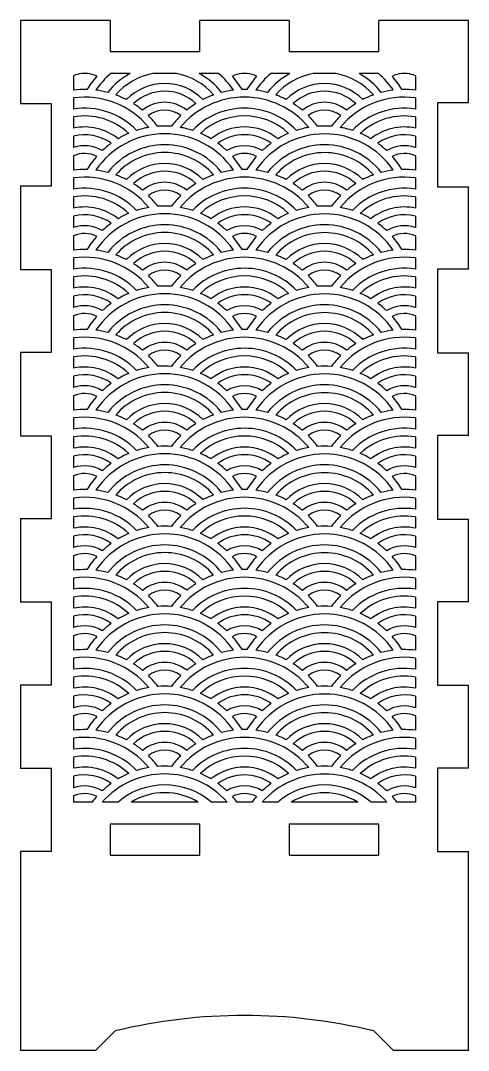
# Model space of a CAD drawing. Header units: millimetres. Extents: x -37 to 4, y -469 to 44.
# Drawn here: x -36.8 to 3.8, y -146.2 to -52.9 of the extents above; entities that cross this region are included whole.
import ezdxf

# ---------------------------------------------------------------- set-up
doc = ezdxf.new("R2010")
doc.units = ezdxf.units.MM

msp = doc.modelspace()

# ---------------------------------------------------------------- linework, layer by layer
at = {"color": 7, "linetype": 'Continuous', "lineweight": 25}
for p, q in [((-36.829, -52.933), (-36.829, -60.46)), ((-28.709, -52.933), (-36.829, -52.933)), ((-28.709, -52.933), (-28.709, -55.733)), ((-12.469, -52.933), (-20.589, -52.933)), ((-20.589, -55.733), (-20.589, -52.933)), ((-12.469, -52.933), (-12.469, -55.733)), ((3.771, -52.933), (-4.349, -52.933)), ((-4.349, -55.733), (-4.349, -52.933)), ((3.771, -60.369), (3.771, -52.933)), ((-28.709, -55.733), (-20.589, -55.733)), ((-12.469, -55.733), (-4.349, -55.733)), ((-30.777, -57.733), (-31.281, -57.733)), ((-26.903, -57.733), (-28.659, -57.733)), ((-22.691, -57.733), (-24.841, -57.733)), ((-18.874, -57.733), (-20.63, -57.733)), ((-16.277, -57.733), (-16.781, -57.733)), ((-12.416, -57.733), (-14.152, -57.733)), ((-8.247, -57.733), (-10.295, -57.733)), ((-4.392, -57.733), (-6.142, -57.733)), ((-1.778, -57.733), (-2.277, -57.733)), ((-32.029, -57.933), (-32.029, -59.231)), ((-1.029, -57.933), (-1.029, -59.231)), ((-34.029, -60.46), (-36.829, -60.46)), ((-34.029, -67.906), (-34.029, -60.46)), ((-32.029, -59.936), (-32.029, -60.947)), ((-1.029, -59.936), (-1.029, -60.947)), ((0.971, -60.369), (0.971, -67.987)), ((3.771, -60.369), (0.971, -60.369)), ((-32.029, -61.656), (-32.029, -62.674)), ((-1.029, -61.656), (-1.029, -62.674)), ((-1.029, -63.392), (-1.029, -64.433)), ((-32.029, -63.483), (-32.029, -64.433)), ((-32.029, -65.183), (-32.029, -66.483)), ((-1.029, -65.183), (-1.029, -66.481)), ((-36.829, -67.906), (-34.029, -67.906)), ((-36.829, -67.906), (-36.829, -75.515)), ((-32.029, -67.186), (-32.029, -68.197)), ((-1.029, -67.186), (-1.029, -68.197)), ((0.971, -67.987), (3.771, -67.987)), ((3.771, -75.442), (3.771, -67.987)), ((-32.029, -68.906), (-32.029, -69.924)), ((-1.029, -68.906), (-1.029, -69.924)), ((-32.029, -70.733), (-32.029, -71.683)), ((-1.029, -70.642), (-1.029, -71.683)), ((-32.029, -72.433), (-32.029, -73.733)), ((-1.029, -72.433), (-1.029, -73.731)), ((-32.029, -74.436), (-32.029, -75.447)), ((-1.029, -74.436), (-1.029, -75.447)), ((-34.029, -75.515), (-36.829, -75.515)), ((-34.029, -82.978), (-34.029, -75.515)), ((0.971, -75.442), (0.971, -83.042)), ((3.771, -75.442), (0.971, -75.442)), ((-32.029, -76.156), (-32.029, -77.174)), ((-1.029, -76.156), (-1.029, -77.174)), ((-32.029, -77.983), (-32.029, -78.933)), ((-1.029, -77.892), (-1.029, -78.933)), ((-32.029, -79.683), (-32.029, -80.983)), ((-1.029, -79.683), (-1.029, -80.981)), ((-32.029, -81.686), (-32.029, -82.697)), ((-1.029, -81.686), (-1.029, -82.697)), ((-36.829, -82.978), (-34.029, -82.978)), ((-36.829, -82.978), (-36.829, -90.569)), ((-32.029, -83.406), (-32.029, -84.424)), ((-1.029, -83.406), (-1.029, -84.424)), ((0.971, -83.042), (3.771, -83.042)), ((3.771, -90.515), (3.771, -83.042)), ((-32.029, -85.233), (-32.029, -86.183)), ((-1.029, -85.142), (-1.029, -86.183)), ((-32.029, -86.933), (-32.029, -88.233)), ((-1.029, -86.933), (-1.029, -88.231)), ((-32.029, -88.936), (-32.029, -89.947)), ((-1.029, -88.936), (-1.029, -89.947)), ((-34.029, -90.569), (-36.829, -90.569)), ((-34.029, -98.051), (-34.029, -90.569)), ((-32.029, -90.656), (-32.029, -91.674)), ((-1.029, -90.656), (-1.029, -91.674)), ((0.971, -90.515), (0.971, -98.097)), ((3.771, -90.515), (0.971, -90.515)), ((-32.029, -92.483), (-32.029, -93.433)), ((-1.029, -92.392), (-1.029, -93.433)), ((-32.029, -94.183), (-32.029, -95.483)), ((-1.029, -94.183), (-1.029, -95.481)), ((-32.029, -96.186), (-32.029, -97.197)), ((-1.029, -96.186), (-1.029, -97.197)), ((-32.029, -97.906), (-32.029, -98.924)), ((-1.029, -97.906), (-1.029, -98.924)), ((-36.829, -98.051), (-34.029, -98.051)), ((-36.829, -98.051), (-36.829, -105.624)), ((0.971, -98.097), (3.771, -98.097)), ((3.771, -105.587), (3.771, -98.097)), ((-32.029, -99.733), (-32.029, -100.683)), ((-1.029, -99.642), (-1.029, -100.683)), ((-32.029, -101.433), (-32.029, -102.733)), ((-1.029, -101.433), (-1.029, -102.731)), ((-32.029, -103.436), (-32.029, -104.447)), ((-1.029, -103.436), (-1.029, -104.447)), ((-32.029, -105.156), (-32.029, -106.174)), ((-1.029, -105.156), (-1.029, -106.174)), ((-34.029, -105.624), (-36.829, -105.624)), ((-34.029, -113.124), (-34.029, -105.624)), ((0.971, -105.587), (0.971, -113.151)), ((3.771, -105.587), (0.971, -105.587)), ((-32.029, -106.983), (-32.029, -107.933)), ((-1.029, -106.892), (-1.029, -107.933)), ((-32.029, -108.683), (-32.029, -109.983)), ((-1.029, -108.683), (-1.029, -109.981)), ((-32.029, -110.686), (-32.029, -111.697)), ((-1.029, -110.686), (-1.029, -111.697)), ((-32.029, -112.406), (-32.029, -113.424)), ((-1.029, -112.406), (-1.029, -113.424)), ((-36.829, -113.124), (-34.029, -113.124)), ((-36.829, -113.124), (-36.829, -120.678)), ((0.971, -113.151), (3.771, -113.151)), ((3.771, -120.66), (3.771, -113.151)), ((-32.029, -114.233), (-32.029, -115.183)), ((-1.029, -114.142), (-1.029, -115.183)), ((-32.029, -115.933), (-32.029, -117.233)), ((-1.029, -115.933), (-1.029, -117.231)), ((-32.029, -117.936), (-32.029, -118.947)), ((-1.029, -117.936), (-1.029, -118.947)), ((-32.029, -119.656), (-32.029, -120.674)), ((-1.029, -119.656), (-1.029, -120.674)), ((-34.029, -120.678), (-36.829, -120.678)), ((-34.029, -128.197), (-34.029, -120.678)), ((3.771, -120.66), (0.971, -120.66)), ((0.971, -120.66), (0.971, -128.206)), ((-32.029, -121.483), (-32.029, -122.433)), ((-1.029, -121.392), (-1.029, -122.433)), ((-32.029, -123.183), (-32.029, -123.733)), ((-30.342, -123.733), (-32.029, -123.733)), ((-27.997, -123.733), (-29.423, -123.733)), ((-20.73, -123.733), (-26.803, -123.733)), ((-18.109, -123.733), (-19.535, -123.733)), ((-15.842, -123.733), (-17.217, -123.733)), ((-13.511, -123.733), (-14.919, -123.733)), ((-6.25, -123.733), (-12.292, -123.733)), ((-3.625, -123.733), (-5.048, -123.733)), ((-1.029, -123.733), (-2.717, -123.733)), ((-1.029, -123.183), (-1.029, -123.733)), ((-20.589, -125.733), (-28.709, -125.733)), ((-28.709, -125.733), (-28.709, -128.533)), ((-20.589, -128.533), (-20.589, -125.733)), ((-4.349, -125.733), (-12.469, -125.733)), ((-12.469, -125.733), (-12.469, -128.533)), ((-4.349, -128.533), (-4.349, -125.733)), ((-36.829, -128.197), (-34.029, -128.197)), ((-36.829, -128.197), (-36.829, -146.233)), ((-28.709, -128.533), (-20.589, -128.533)), ((-12.469, -128.533), (-4.349, -128.533)), ((0.971, -128.206), (3.771, -128.206)), ((3.771, -146.233), (3.771, -128.206)), ((-30.029, -146.233), (-28.263, -144.467)), ((-4.796, -144.467), (-3.029, -146.233)), ((-30.029, -146.233), (-36.829, -146.233)), ((3.771, -146.233), (-3.029, -146.233))]:
    msp.add_line(p, q, dxfattribs=at)
for centre, radius, start, end in [((-31.029, -60.17), 2.45, 95.90404, 114.08949), ((-31.029, -60.17), 2.45, 63.27198, 84.09596), ((-23.766, -63.483), 7.55, 130.39158, 145.74529), ((-23.766, -63.483), 6.55, 118.60832, 141.9212), ((-23.766, -63.483), 5.85, 100.59142, 139.31288), ((-23.766, -63.483), 5.85, 40.78111, 79.40858), ((-23.766, -63.483), 6.55, 38.14243, 61.39168), ((-23.766, -63.483), 7.55, 34.28218, 49.60842), ((-16.529, -60.17), 2.45, 95.90391, 116.728), ((-16.529, -60.17), 2.45, 63.27197, 84.09609), ((-9.272, -63.494), 7.55, 130.26654, 145.64906), ((-9.279, -63.483), 6.55, 118.61441, 141.89239), ((-9.271, -63.493), 5.85, 100.08157, 139.20383), ((-9.271, -63.493), 5.85, 40.85608, 79.91843), ((-9.279, -63.483), 6.55, 38.10764, 61.38559), ((-9.272, -63.494), 7.55, 34.36675, 49.73346), ((-2.027, -60.162), 2.442, 95.86734, 116.84656), ((-2.027, -60.162), 2.442, 65.88088, 84.13266), ((-23.779, -63.483), 8.25, 138.17834, 148.50351), ((-23.766, -63.483), 4.85, 44.48064, 135.66837), ((-23.779, -63.483), 8.25, 31.49649, 41.82166), ((-9.279, -63.483), 8.25, 138.17844, 148.50347), ((-9.279, -63.483), 4.85, 44.4026, 135.59746), ((-9.279, -63.483), 8.25, 31.4965, 41.80677), ((-31.029, -67.42), 8.25, 88.50351, 96.96206), ((-31.029, -67.42), 8.25, 75.2015, 82.87884), ((-31.029, -67.42), 8.25, 62.6215, 69.95913), ((-23.766, -63.483), 4.15, 47.03358, 133.16706), ((-16.529, -67.42), 8.25, 109.89298, 117.2421), ((-16.529, -67.42), 8.25, 96.95155, 104.64206), ((-16.529, -67.42), 8.25, 88.50351, 91.49649), ((-16.529, -67.42), 8.25, 75.28126, 82.86825), ((-16.529, -67.42), 8.25, 62.69141, 69.94082), ((-9.279, -63.483), 4.15, 46.92938, 133.0707), ((-2.029, -67.42), 8.25, 109.96525, 117.30853), ((-2.029, -67.42), 8.25, 97.03487, 104.71869), ((-2.029, -67.42), 8.25, 83.0379, 91.49645), ((-31.029, -67.42), 7.55, 39.59237, 97.61121), ((-31.029, -67.42), 8.25, 50.45417, 57.57173), ((-23.766, -63.483), 3.15, 50.65018, 129.65944), ((-16.529, -67.42), 7.55, 39.59237, 140.40764), ((-16.529, -67.42), 8.25, 122.29952, 129.42757), ((-16.529, -67.42), 8.25, 50.51519, 57.63789), ((-9.279, -63.483), 3.15, 50.49078, 129.50936), ((-2.029, -67.42), 7.55, 82.38875, 140.40755), ((-2.029, -67.42), 8.25, 122.36205, 129.48474), ((-31.029, -67.42), 6.55, 43.87763, 98.78178), ((-31.029, -67.42), 5.85, 46.87256, 99.84248), ((-23.777, -63.492), 2.45, 53.13716, 126.9286), ((-31.029, -67.42), 8.25, 36.55339, 45.52457), ((-16.529, -67.42), 8.25, 134.45869, 143.44661), ((-16.529, -67.42), 6.55, 43.87764, 136.12237), ((-16.529, -67.42), 5.85, 46.87281, 133.12679), ((-9.279, -63.483), 2.45, 52.95755, 127.04265), ((-16.529, -67.42), 8.25, 36.55339, 45.58177), ((-2.029, -67.42), 8.25, 134.41816, 143.44657), ((-2.029, -67.42), 6.55, 81.2182, 136.12236), ((-2.029, -67.42), 5.85, 80.1575, 133.12742), ((-23.779, -70.733), 8.25, 85.67087, 94.32913), ((-9.279, -70.733), 8.25, 85.67095, 94.32913), ((-31.029, -67.42), 4.85, 51.21729, 101.8989), ((-31.029, -67.42), 4.15, 54.37553, 103.93631), ((-23.779, -63.483), 8.25, 179.36913, 180), ((-23.766, -70.733), 7.55, 34.28218, 145.7343), ((-23.779, -70.733), 8.25, 113.20592, 120.70108), ((-23.779, -70.733), 8.25, 99.99567, 107.84838), ((-23.779, -70.733), 8.25, 72.15162, 80.00433), ((-23.779, -70.733), 8.25, 59.29892, 66.79408), ((-16.529, -67.42), 4.85, 51.2173, 128.78271), ((-16.529, -67.42), 4.15, 54.37554, 125.62449), ((-9.272, -70.744), 7.55, 34.36675, 145.64906), ((-9.279, -70.733), 8.25, 113.20642, 120.70107), ((-9.279, -70.733), 8.25, 99.99567, 107.84838), ((-9.279, -70.733), 8.25, 72.15162, 80.00432), ((-9.279, -70.733), 8.25, 59.29892, 66.79408), ((-2.029, -67.42), 4.85, 78.10108, 128.7827), ((-2.029, -67.42), 4.15, 76.05656, 125.62446), ((-31.029, -67.42), 3.15, 59.26862, 108.50775), ((-23.779, -70.733), 8.25, 125.85866, 133.13219), ((-23.766, -70.733), 6.55, 38.14243, 141.89239), ((-23.779, -70.733), 8.25, 46.868, 54.14134), ((-16.529, -67.42), 3.15, 59.27003, 120.72997), ((-9.279, -70.733), 8.25, 125.85865, 133.13201), ((-9.279, -70.733), 6.55, 38.10764, 141.89239), ((-9.279, -70.733), 8.25, 46.86799, 54.14134), ((-2.029, -67.42), 3.15, 71.49059, 120.72997), ((-31.029, -67.42), 2.45, 63.27198, 114.08949), ((-23.779, -70.733), 8.25, 138.17834, 148.50351), ((-23.766, -70.733), 5.85, 40.78111, 139.2691), ((-16.529, -67.42), 2.45, 63.27197, 116.728), ((-23.779, -70.733), 8.25, 31.49649, 41.82166), ((-9.279, -70.733), 8.25, 138.17844, 148.50347), ((-9.271, -70.743), 5.85, 40.85608, 139.20383), ((-2.027, -67.412), 2.442, 65.88088, 116.84656), ((-9.279, -70.733), 8.25, 31.4965, 41.80677), ((-23.766, -70.733), 4.85, 44.48064, 135.59746), ((-9.279, -70.733), 4.85, 44.4026, 135.59746), ((-31.016, -74.67), 8.25, 88.59478, 97.05399), ((-31.029, -74.67), 7.55, 39.59237, 97.61121), ((-31.016, -74.67), 8.25, 75.28126, 82.96508), ((-31.016, -74.67), 8.25, 62.69141, 70.03469), ((-23.766, -70.733), 4.15, 47.03358, 133.0707), ((-16.529, -74.67), 7.55, 39.59237, 140.40764), ((-16.529, -74.67), 8.25, 109.89298, 117.2421), ((-16.529, -74.67), 8.25, 96.95155, 104.64206), ((-16.529, -74.67), 8.25, 88.50351, 91.49649), ((-16.529, -74.67), 8.25, 75.28126, 82.86825), ((-16.529, -74.67), 8.25, 62.69141, 69.94082), ((-9.279, -70.733), 4.15, 46.92938, 133.0707), ((-2.029, -74.67), 7.55, 82.38875, 140.40755), ((-2.029, -74.67), 8.25, 109.96525, 117.30853), ((-2.029, -74.67), 8.25, 97.03487, 104.71869), ((-2.029, -74.67), 8.25, 83.0379, 91.49645), ((-31.016, -74.67), 8.25, 50.5152, 57.63789), ((-23.766, -70.733), 3.15, 50.65018, 129.50935), ((-16.529, -74.67), 8.25, 122.29952, 129.42757), ((-16.529, -74.67), 8.25, 50.51522, 57.63787), ((-9.279, -70.733), 3.15, 50.49064, 129.50935), ((-2.028, -74.672), 8.252, 122.36348, 129.48413), ((-31.029, -74.67), 6.55, 43.87763, 98.78178), ((-31.029, -74.67), 5.85, 46.87256, 99.84248), ((-23.777, -70.742), 2.45, 53.13716, 126.71655), ((-31.016, -74.67), 8.25, 36.56418, 45.58177), ((-16.529, -74.67), 8.25, 134.45869, 143.44661), ((-16.529, -74.67), 6.55, 43.87764, 136.12237), ((-16.529, -74.67), 5.85, 46.87281, 133.12679), ((-9.279, -70.733), 2.45, 52.95755, 127.04265), ((-16.529, -74.67), 8.25, 36.55339, 45.58177), ((-2.029, -74.67), 8.25, 134.41816, 143.44657), ((-2.029, -74.67), 6.55, 81.2182, 136.12236), ((-2.029, -74.67), 5.85, 80.1575, 133.12742), ((-31.029, -74.67), 4.85, 51.21729, 101.8989), ((-23.779, -77.983), 8.25, 99.99567, 107.84838), ((-23.779, -77.983), 8.25, 85.67087, 94.24407), ((-23.779, -77.983), 8.25, 72.15162, 80.00433), ((-16.529, -74.67), 4.85, 51.2173, 128.78271), ((-9.279, -77.983), 8.25, 99.99567, 107.84838), ((-9.279, -77.983), 8.25, 85.67095, 94.32913), ((-9.279, -77.983), 8.25, 72.15162, 80.00432), ((-2.029, -74.67), 4.85, 78.10108, 128.7827), ((-31.029, -74.67), 4.15, 54.37553, 103.93631), ((-23.779, -70.733), 8.25, 179.36913, 180), ((-23.766, -77.983), 7.55, 34.28218, 145.7343), ((-23.779, -77.983), 8.25, 113.20592, 120.70108), ((-23.779, -77.983), 8.25, 59.29892, 66.79408), ((-16.529, -74.67), 4.15, 54.37554, 125.62449), ((-9.272, -77.994), 7.55, 34.36673, 145.64906), ((-9.279, -77.983), 8.25, 113.20642, 120.70107), ((-9.279, -77.983), 8.25, 59.29892, 66.79408), ((-2.029, -74.67), 4.15, 76.05656, 125.62446), ((-31.029, -74.67), 3.15, 59.26862, 108.50775), ((-23.779, -77.983), 8.25, 125.85866, 133.13219), ((-23.766, -77.983), 6.55, 38.14243, 141.89239), ((-23.779, -77.983), 8.25, 46.868, 54.14134), ((-16.529, -74.67), 3.15, 59.27003, 120.72997), ((-9.279, -77.983), 8.25, 125.85865, 133.13201), ((-9.279, -77.983), 6.55, 38.10761, 141.89239), ((-9.279, -77.983), 8.25, 46.86799, 54.14134), ((-2.029, -74.67), 3.15, 71.49059, 120.72997), ((-31.029, -74.67), 2.45, 63.27198, 114.08949), ((-23.779, -77.983), 8.25, 138.17834, 148.50351), ((-23.766, -77.983), 5.85, 40.78111, 139.2691), ((-16.529, -74.67), 2.45, 63.27197, 116.728), ((-23.779, -77.983), 8.25, 31.49649, 41.82166), ((-9.279, -77.983), 8.25, 138.17844, 148.50347), ((-9.271, -77.993), 5.85, 40.85604, 139.20383), ((-2.027, -74.662), 2.442, 65.88088, 116.84656), ((-9.279, -77.983), 8.25, 31.49648, 41.80677), ((-31.016, -81.92), 8.25, 88.59478, 97.05399), ((-23.766, -77.983), 4.85, 44.48064, 135.59746), ((-16.529, -81.92), 8.25, 88.50364, 91.49644), ((-9.279, -77.983), 4.85, 44.40253, 135.59746), ((-2.029, -81.92), 8.25, 83.0382, 91.49631), ((-31.029, -81.92), 7.55, 39.59237, 97.61121), ((-31.016, -81.92), 8.25, 75.28126, 82.96508), ((-31.016, -81.92), 8.25, 62.69141, 70.03469), ((-23.766, -77.983), 4.15, 47.03358, 133.0707), ((-16.529, -81.92), 7.55, 39.59237, 140.40764), ((-16.529, -81.92), 8.25, 109.89298, 117.2421), ((-16.529, -81.92), 8.25, 96.95155, 104.64206), ((-16.529, -81.92), 8.25, 75.28126, 82.86825), ((-16.529, -81.92), 8.25, 62.69142, 69.94081), ((-9.279, -77.983), 4.15, 46.92929, 133.0707), ((-2.029, -81.92), 7.55, 82.38875, 140.40755), ((-2.029, -81.92), 8.25, 109.96546, 117.30843), ((-2.029, -81.92), 8.25, 97.03504, 104.7186), ((-31.029, -81.92), 6.55, 43.87763, 98.78178), ((-31.016, -81.92), 8.25, 50.5152, 57.63789), ((-23.766, -77.983), 3.15, 50.65018, 129.50935), ((-23.777, -77.992), 2.45, 53.13716, 126.71655), ((-16.529, -81.92), 8.25, 122.29952, 129.42757), ((-16.529, -81.92), 6.55, 43.87764, 136.12237), ((-16.529, -81.92), 8.25, 50.5152, 57.63788), ((-9.279, -77.983), 3.15, 50.49064, 129.50935), ((-9.279, -77.983), 2.45, 52.95735, 127.04264), ((-2.029, -81.92), 8.25, 122.36227, 129.48463), ((-2.029, -81.92), 6.55, 81.2182, 136.12236), ((-31.029, -81.92), 5.85, 46.87256, 99.84248), ((-31.016, -81.92), 8.25, 36.56418, 45.58177), ((-16.529, -81.92), 8.25, 134.45869, 143.44661), ((-16.529, -81.92), 5.85, 46.87281, 133.12679), ((-16.529, -81.92), 8.25, 36.55337, 45.58178), ((-2.031, -81.919), 8.248, 134.41688, 143.4471), ((-2.029, -81.92), 5.85, 80.1575, 133.12742), ((-31.029, -81.92), 4.85, 51.21729, 101.8989), ((-23.779, -85.233), 8.25, 99.99567, 107.84838), ((-23.779, -85.233), 8.25, 85.67087, 94.24407), ((-23.779, -85.233), 8.25, 72.15162, 80.00433), ((-16.529, -81.92), 4.85, 51.2173, 128.78271), ((-9.279, -85.233), 8.25, 99.99567, 107.84838), ((-9.279, -85.233), 8.25, 85.67095, 94.32913), ((-9.279, -85.233), 8.25, 72.15162, 80.00432), ((-2.029, -81.92), 4.85, 78.10108, 128.7827), ((-31.029, -81.92), 4.15, 54.37553, 103.93631), ((-23.779, -77.983), 8.25, 179.36913, 180), ((-23.766, -85.233), 7.55, 34.28218, 145.7343), ((-23.779, -85.233), 8.25, 113.20592, 120.70108), ((-23.779, -85.233), 8.25, 59.29892, 66.79408), ((-16.529, -81.92), 4.15, 54.37554, 125.62449), ((-9.272, -85.244), 7.55, 34.36673, 145.64906), ((-9.279, -85.233), 8.25, 113.20642, 120.70107), ((-9.279, -85.233), 8.25, 59.29892, 66.79408), ((-2.029, -81.92), 4.15, 76.05656, 125.62446), ((-31.029, -81.92), 3.15, 59.26862, 108.50775), ((-23.779, -85.233), 8.25, 125.85866, 133.13219), ((-23.766, -85.233), 6.55, 38.14243, 141.89239), ((-23.779, -85.233), 8.25, 46.868, 54.14134), ((-16.529, -81.92), 3.15, 59.27003, 120.72997), ((-9.279, -85.233), 8.25, 125.85865, 133.13201), ((-9.279, -85.233), 6.55, 38.10761, 141.89239), ((-9.279, -85.233), 8.25, 46.86799, 54.14134), ((-2.029, -81.92), 3.15, 71.49059, 120.72997), ((-31.029, -81.92), 2.45, 63.27198, 114.08949), ((-23.779, -85.233), 8.25, 138.17834, 148.50351), ((-23.766, -85.233), 5.85, 40.78111, 139.2691), ((-16.529, -81.92), 2.45, 63.27197, 116.728), ((-23.779, -85.233), 8.25, 31.49649, 41.82166), ((-9.279, -85.233), 8.25, 138.17844, 148.50347), ((-9.271, -85.243), 5.85, 40.85604, 139.20383), ((-2.027, -81.912), 2.442, 65.88088, 116.84656), ((-9.279, -85.233), 8.25, 31.49648, 41.80677), ((-31.016, -89.17), 8.25, 88.59478, 97.05399), ((-31.016, -89.17), 8.25, 75.28126, 82.96508), ((-23.766, -85.233), 4.85, 44.48064, 135.59746), ((-23.766, -85.233), 4.15, 47.03358, 133.0707), ((-16.529, -89.17), 8.25, 96.95155, 104.64206), ((-16.529, -89.17), 8.25, 88.50364, 91.49644), ((-16.529, -89.17), 8.25, 75.28126, 82.86825), ((-9.279, -85.233), 4.85, 44.40253, 135.59746), ((-9.279, -85.233), 4.15, 46.92929, 133.0707), ((-2.029, -89.17), 8.25, 97.03504, 104.7186), ((-2.029, -89.17), 8.25, 83.0382, 91.49631), ((-31.029, -89.17), 7.55, 39.59237, 97.61121), ((-31.016, -89.17), 8.25, 62.69141, 70.03469), ((-23.766, -85.233), 3.15, 50.65018, 129.50935), ((-16.529, -89.17), 7.55, 39.59237, 140.40764), ((-16.529, -89.17), 8.25, 109.89298, 117.2421), ((-16.529, -89.17), 8.25, 62.69142, 69.94081), ((-9.279, -85.233), 3.15, 50.49064, 129.50935), ((-2.029, -89.17), 7.55, 82.38875, 140.40755), ((-2.029, -89.17), 8.25, 109.96546, 117.30843), ((-31.029, -89.17), 6.55, 43.87763, 98.78178), ((-31.016, -89.17), 8.25, 50.5152, 57.63789), ((-23.777, -85.242), 2.45, 53.13716, 126.71655), ((-16.529, -89.17), 8.25, 122.29952, 129.42757), ((-16.529, -89.17), 6.55, 43.87764, 136.12237), ((-16.529, -89.17), 8.25, 50.5152, 57.63788), ((-9.279, -85.233), 2.45, 52.95735, 127.04264), ((-2.029, -89.17), 8.25, 122.36227, 129.48463), ((-2.029, -89.17), 6.55, 81.2182, 136.12236), ((-31.029, -89.17), 5.85, 46.87256, 99.84248), ((-31.016, -89.17), 8.25, 36.56418, 45.58177), ((-16.529, -89.17), 8.25, 134.45869, 143.44661), ((-16.529, -89.17), 5.85, 46.87281, 133.12679), ((-16.529, -89.17), 8.25, 36.55337, 45.58178), ((-2.031, -89.169), 8.248, 134.41688, 143.4471), ((-2.029, -89.17), 5.85, 80.1575, 133.12742), ((-31.029, -89.17), 4.85, 51.21729, 101.8989), ((-23.779, -92.483), 8.25, 113.20592, 120.70108), ((-23.779, -92.483), 8.25, 99.99567, 107.84838), ((-23.779, -92.483), 8.25, 85.67087, 94.24407), ((-23.779, -92.483), 8.25, 72.15162, 80.00433), ((-23.779, -92.483), 8.25, 59.29892, 66.79408), ((-16.529, -89.17), 4.85, 51.2173, 128.78271), ((-9.279, -92.483), 8.25, 113.20642, 120.70107), ((-9.279, -92.483), 8.25, 99.99567, 107.84838), ((-9.279, -92.483), 8.25, 85.67095, 94.32913), ((-9.279, -92.483), 8.25, 72.15162, 80.00432), ((-9.279, -92.483), 8.25, 59.29892, 66.79408), ((-2.029, -89.17), 4.85, 78.10108, 128.7827), ((-31.029, -89.17), 4.15, 54.37553, 103.93631), ((-23.779, -85.233), 8.25, 179.36913, 180), ((-23.766, -92.483), 7.55, 34.28218, 145.7343), ((-23.779, -92.483), 8.25, 125.85866, 133.13219), ((-16.529, -89.17), 4.15, 54.37554, 125.62449), ((-23.779, -92.483), 8.25, 46.868, 54.14134), ((-9.272, -92.494), 7.55, 34.36673, 145.64906), ((-9.279, -92.483), 8.25, 125.85865, 133.13201), ((-2.029, -89.17), 4.15, 76.05656, 125.62446), ((-9.279, -92.483), 8.25, 46.86799, 54.14134), ((-31.029, -89.17), 3.15, 59.26862, 108.50775), ((-31.029, -89.17), 2.45, 63.27198, 114.08949), ((-23.766, -92.483), 6.55, 38.14243, 141.89239), ((-23.766, -92.483), 5.85, 40.78111, 139.2691), ((-16.529, -89.17), 3.15, 59.27003, 120.72997), ((-16.529, -89.17), 2.45, 63.27197, 116.728), ((-9.279, -92.483), 6.55, 38.10761, 141.89239), ((-9.271, -92.493), 5.85, 40.85604, 139.20383), ((-2.029, -89.17), 3.15, 71.49059, 120.72997), ((-2.027, -89.162), 2.442, 65.88088, 116.84656), ((-23.779, -92.483), 8.25, 138.17834, 148.50351), ((-23.766, -92.483), 4.85, 44.48064, 135.59746), ((-23.779, -92.483), 8.25, 31.49649, 41.82166), ((-9.279, -92.483), 8.25, 138.17844, 148.50347), ((-9.279, -92.483), 4.85, 44.40253, 135.59746), ((-9.279, -92.483), 8.25, 31.49648, 41.80677), ((-31.016, -96.42), 8.25, 88.59478, 97.05399), ((-31.016, -96.42), 8.25, 75.28126, 82.96508), ((-23.766, -92.483), 4.15, 47.03358, 133.0707), ((-16.529, -96.42), 8.25, 96.95155, 104.64206), ((-16.529, -96.42), 8.25, 88.50364, 91.49644), ((-16.529, -96.42), 8.25, 75.28126, 82.86825), ((-9.279, -92.483), 4.15, 46.92929, 133.0707), ((-2.029, -96.42), 8.25, 97.03504, 104.7186), ((-2.029, -96.42), 8.25, 83.0382, 91.49631), ((-31.029, -96.42), 7.55, 39.59237, 97.61121), ((-31.016, -96.42), 8.25, 62.69141, 70.03469), ((-31.016, -96.42), 8.25, 50.5152, 57.63789), ((-23.766, -92.483), 3.15, 50.65018, 129.50935), ((-16.529, -96.42), 7.55, 39.59237, 140.40764), ((-16.529, -96.42), 8.25, 122.29952, 129.42757), ((-16.529, -96.42), 8.25, 109.89298, 117.2421), ((-16.529, -96.42), 8.25, 62.69142, 69.94081), ((-16.529, -96.42), 8.25, 50.5152, 57.63788), ((-9.279, -92.483), 3.15, 50.49064, 129.50935), ((-2.029, -96.42), 7.55, 82.38875, 140.40755), ((-2.029, -96.42), 8.25, 122.36227, 129.48463), ((-2.029, -96.42), 8.25, 109.96546, 117.30843), ((-31.029, -96.42), 6.55, 43.87763, 98.78178), ((-23.777, -92.492), 2.45, 53.13716, 126.71655), ((-16.529, -96.42), 6.55, 43.87764, 136.12237), ((-9.279, -92.483), 2.45, 52.95735, 127.04264), ((-2.029, -96.42), 6.55, 81.2182, 136.12236), ((-31.029, -96.42), 5.85, 46.87256, 99.84248), ((-31.016, -96.42), 8.25, 36.56418, 45.58177), ((-16.529, -96.42), 8.25, 134.45869, 143.44661), ((-16.529, -96.42), 5.85, 46.87281, 133.12679), ((-16.529, -96.42), 8.25, 36.55337, 45.58178), ((-2.031, -96.419), 8.248, 134.41688, 143.4471), ((-2.029, -96.42), 5.85, 80.1575, 133.12742), ((-31.029, -96.42), 4.85, 51.21729, 101.8989), ((-31.029, -96.42), 4.15, 54.37553, 103.93631), ((-23.766, -99.733), 7.55, 34.28218, 145.7343), ((-23.779, -99.733), 8.25, 113.20592, 120.70108), ((-23.779, -99.733), 8.25, 99.99567, 107.84838), ((-23.779, -99.733), 8.25, 85.67087, 94.24407), ((-23.779, -99.733), 8.25, 72.15162, 80.00433), ((-23.779, -99.733), 8.25, 59.29892, 66.79408), ((-16.529, -96.42), 4.85, 51.2173, 128.78271), ((-16.529, -96.42), 4.15, 54.37554, 125.62449), ((-9.272, -99.744), 7.55, 34.36673, 145.64906), ((-9.279, -99.733), 8.25, 113.20642, 120.70107), ((-9.279, -99.733), 8.25, 99.99567, 107.84838), ((-9.279, -99.733), 8.25, 85.67095, 94.32913), ((-9.279, -99.733), 8.25, 72.15162, 80.00432), ((-9.279, -99.733), 8.25, 59.29892, 66.79408), ((-2.029, -96.42), 4.85, 78.10108, 128.7827), ((-2.029, -96.42), 4.15, 76.05656, 125.62446), ((-23.779, -92.483), 8.25, 179.36913, 180), ((-31.029, -96.42), 3.15, 59.26862, 108.50775), ((-23.779, -99.733), 8.25, 125.85866, 133.13219), ((-23.766, -99.733), 6.55, 38.14243, 141.89239), ((-23.779, -99.733), 8.25, 46.868, 54.14134), ((-16.529, -96.42), 3.15, 59.27003, 120.72997), ((-9.279, -99.733), 8.25, 125.85865, 133.13201), ((-9.279, -99.733), 6.55, 38.10761, 141.89239), ((-9.279, -99.733), 8.25, 46.86799, 54.14134), ((-2.029, -96.42), 3.15, 71.49059, 120.72997), ((-31.029, -96.42), 2.45, 63.27198, 114.08949), ((-23.779, -99.733), 8.25, 138.17834, 148.50351), ((-23.766, -99.733), 5.85, 40.78111, 139.2691), ((-16.529, -96.42), 2.45, 63.27197, 116.728), ((-23.779, -99.733), 8.25, 31.49649, 41.82166), ((-9.279, -99.733), 8.25, 138.17844, 148.50347), ((-9.271, -99.743), 5.85, 40.85604, 139.20383), ((-2.027, -96.412), 2.442, 65.88088, 116.84656), ((-23.766, -99.733), 4.85, 44.48064, 135.59746), ((-9.279, -99.733), 4.85, 44.40253, 135.59746), ((-9.279, -99.733), 8.25, 31.49648, 41.80677), ((-31.016, -103.67), 8.25, 88.59478, 97.05399), ((-31.016, -103.67), 8.25, 75.28126, 82.96508), ((-31.016, -103.67), 8.25, 62.69141, 70.03469), ((-23.766, -99.733), 4.15, 47.03358, 133.0707), ((-16.529, -103.67), 8.25, 109.89298, 117.2421), ((-16.529, -103.67), 8.25, 96.95155, 104.64206), ((-16.529, -103.67), 8.25, 88.50364, 91.49644), ((-16.529, -103.67), 8.25, 75.28126, 82.86825), ((-16.529, -103.67), 8.25, 62.69142, 69.94081), ((-9.279, -99.733), 4.15, 46.92929, 133.0707), ((-2.029, -103.67), 8.25, 109.96546, 117.30843), ((-2.029, -103.67), 8.25, 97.03504, 104.7186), ((-2.029, -103.67), 8.25, 83.0382, 91.49631), ((-31.029, -103.67), 7.55, 39.59237, 97.61121), ((-31.016, -103.67), 8.25, 50.5152, 57.63789), ((-23.766, -99.733), 3.15, 50.65018, 129.50935), ((-16.529, -103.67), 7.55, 39.59237, 140.40764), ((-16.529, -103.67), 8.25, 122.29952, 129.42757), ((-16.529, -103.67), 8.25, 50.5152, 57.63788), ((-9.279, -99.733), 3.15, 50.49064, 129.50935), ((-2.029, -103.67), 7.55, 82.38875, 140.40755), ((-2.029, -103.67), 8.25, 122.36227, 129.48463), ((-31.029, -103.67), 6.55, 43.87763, 98.78178), ((-31.029, -103.67), 5.85, 46.87256, 99.84248), ((-23.777, -99.742), 2.45, 53.13716, 126.71655), ((-31.016, -103.67), 8.25, 36.56418, 45.58177), ((-16.529, -103.67), 8.25, 134.45869, 143.44661), ((-16.529, -103.67), 6.55, 43.87764, 136.12237), ((-16.529, -103.67), 5.85, 46.87281, 133.12679), ((-9.279, -99.733), 2.45, 52.95735, 127.04264), ((-16.529, -103.67), 8.25, 36.55337, 45.58178), ((-2.031, -103.669), 8.248, 134.41688, 143.4471), ((-2.029, -103.67), 6.55, 81.2182, 136.12236), ((-2.029, -103.67), 5.85, 80.1575, 133.12742), ((-31.029, -103.67), 4.85, 51.21729, 101.8989), ((-23.779, -106.983), 8.25, 99.99567, 107.84838), ((-23.779, -106.983), 8.25, 85.67087, 94.24407), ((-23.779, -106.983), 8.25, 72.15162, 80.00433), ((-16.529, -103.67), 4.85, 51.2173, 128.78271), ((-9.279, -106.983), 8.25, 99.99567, 107.84838), ((-9.279, -106.983), 8.25, 85.67095, 94.32913), ((-9.279, -106.983), 8.25, 72.15162, 80.00432), ((-2.029, -103.67), 4.85, 78.10108, 128.7827), ((-31.029, -103.67), 4.15, 54.37553, 103.93631), ((-23.779, -99.733), 8.25, 179.36913, 180), ((-23.766, -106.983), 7.55, 34.28218, 145.7343), ((-23.779, -106.983), 8.25, 113.20592, 120.70108), ((-23.779, -106.983), 8.25, 59.29892, 66.79408), ((-16.529, -103.67), 4.15, 54.37554, 125.62449), ((-9.272, -106.994), 7.55, 34.36673, 145.64906), ((-9.279, -106.983), 8.25, 113.20642, 120.70107), ((-9.279, -106.983), 8.25, 59.29892, 66.79408), ((-2.029, -103.67), 4.15, 76.05656, 125.62446), ((-31.029, -103.67), 3.15, 59.26862, 108.50775), ((-23.779, -106.983), 8.25, 125.85866, 133.13219), ((-23.766, -106.983), 6.55, 38.14243, 141.89239), ((-23.779, -106.983), 8.25, 46.868, 54.14134), ((-16.529, -103.67), 3.15, 59.27003, 120.72997), ((-9.279, -106.983), 8.25, 125.85865, 133.13201), ((-9.279, -106.983), 6.55, 38.10761, 141.89239), ((-9.279, -106.983), 8.25, 46.86799, 54.14134), ((-2.029, -103.67), 3.15, 71.49059, 120.72997), ((-31.029, -103.67), 2.45, 63.27198, 114.08949), ((-23.779, -106.983), 8.25, 138.17834, 148.50351), ((-23.766, -106.983), 5.85, 40.78111, 139.2691), ((-16.529, -103.67), 2.45, 63.27197, 116.728), ((-23.779, -106.983), 8.25, 31.49649, 41.82166), ((-9.279, -106.983), 8.25, 138.17844, 148.50347), ((-9.271, -106.993), 5.85, 40.85604, 139.20383), ((-2.027, -103.662), 2.442, 65.88088, 116.84656), ((-9.279, -106.983), 8.25, 31.49648, 41.80677), ((-23.766, -106.983), 4.85, 44.48064, 135.59746), ((-9.279, -106.983), 4.85, 44.40253, 135.59746), ((-31.016, -110.92), 8.25, 88.59478, 97.05399), ((-31.029, -110.92), 7.55, 39.59237, 97.61121), ((-31.016, -110.92), 8.25, 75.28126, 82.96508), ((-31.016, -110.92), 8.25, 62.69141, 70.03469), ((-23.766, -106.983), 4.15, 47.03358, 133.0707), ((-16.529, -110.92), 7.55, 39.59237, 140.40764), ((-16.529, -110.92), 8.25, 109.89298, 117.2421), ((-16.529, -110.92), 8.25, 96.95155, 104.64206), ((-16.529, -110.92), 8.25, 88.50364, 91.49644), ((-16.529, -110.92), 8.25, 75.28126, 82.86825), ((-16.529, -110.92), 8.25, 62.69142, 69.94081), ((-9.279, -106.983), 4.15, 46.92929, 133.0707), ((-2.029, -110.92), 7.55, 82.38875, 140.40755), ((-2.029, -110.92), 8.25, 109.96546, 117.30843), ((-2.029, -110.92), 8.25, 97.03504, 104.7186), ((-2.029, -110.92), 8.25, 83.0382, 91.49631), ((-31.029, -110.92), 6.55, 43.87763, 98.78178), ((-31.016, -110.92), 8.25, 50.5152, 57.63789), ((-23.766, -106.983), 3.15, 50.65018, 129.50935), ((-16.529, -110.92), 8.25, 122.29952, 129.42757), ((-16.529, -110.92), 6.55, 43.87764, 136.12237), ((-16.529, -110.92), 8.25, 50.5152, 57.63788), ((-9.279, -106.983), 3.15, 50.49064, 129.50935), ((-2.029, -110.92), 8.25, 122.36227, 129.48463), ((-2.029, -110.92), 6.55, 81.2182, 136.12236), ((-31.029, -110.92), 5.85, 46.87256, 99.84248), ((-23.777, -106.992), 2.45, 53.13716, 126.71655), ((-31.016, -110.92), 8.25, 36.56418, 45.58177), ((-16.529, -110.92), 8.25, 134.45869, 143.44661), ((-16.529, -110.92), 5.85, 46.87281, 133.12679), ((-9.279, -106.983), 2.45, 52.95735, 127.04264), ((-16.529, -110.92), 8.25, 36.55337, 45.58178), ((-2.031, -110.919), 8.248, 134.41688, 143.4471), ((-2.029, -110.92), 5.85, 80.1575, 133.12742), ((-31.029, -110.92), 4.85, 51.21729, 101.8989), ((-23.779, -114.233), 8.25, 99.99567, 107.84838), ((-23.779, -114.233), 8.25, 85.67087, 94.24407), ((-23.779, -114.233), 8.25, 72.15162, 80.00433), ((-16.529, -110.92), 4.85, 51.2173, 128.78271), ((-9.279, -114.233), 8.25, 99.99567, 107.84838), ((-9.279, -114.233), 8.25, 85.67095, 94.32913), ((-9.279, -114.233), 8.25, 72.15162, 80.00432), ((-2.029, -110.92), 4.85, 78.10108, 128.7827), ((-31.029, -110.92), 4.15, 54.37553, 103.93631), ((-23.779, -106.983), 8.25, 179.36913, 180), ((-23.766, -114.233), 7.55, 34.28218, 145.7343), ((-23.779, -114.233), 8.25, 113.20592, 120.70108), ((-23.779, -114.233), 8.25, 59.29892, 66.79408), ((-16.529, -110.92), 4.15, 54.37554, 125.62449), ((-9.272, -114.244), 7.55, 34.36673, 145.64906), ((-9.279, -114.233), 8.25, 113.20642, 120.70107), ((-9.279, -114.233), 8.25, 59.29892, 66.79408), ((-2.029, -110.92), 4.15, 76.05656, 125.62446), ((-31.029, -110.92), 3.15, 59.26862, 108.50775), ((-23.779, -114.233), 8.25, 125.85866, 133.13219), ((-23.766, -114.233), 6.55, 38.14243, 141.89239), ((-23.779, -114.233), 8.25, 46.868, 54.14134), ((-16.529, -110.92), 3.15, 59.27003, 120.72997), ((-9.279, -114.233), 8.25, 125.85865, 133.13201), ((-9.279, -114.233), 6.55, 38.10761, 141.89239), ((-9.279, -114.233), 8.25, 46.86799, 54.14134), ((-2.029, -110.92), 3.15, 71.49059, 120.72997), ((-31.029, -110.92), 2.45, 63.27198, 114.08949), ((-23.779, -114.233), 8.25, 138.17834, 148.50351), ((-23.766, -114.233), 5.85, 40.78111, 139.2691), ((-16.529, -110.92), 2.45, 63.27197, 116.728), ((-23.779, -114.233), 8.25, 31.49649, 41.82166), ((-9.279, -114.233), 8.25, 138.17844, 148.50347), ((-9.271, -114.243), 5.85, 40.85604, 139.20383), ((-2.027, -110.912), 2.442, 65.88088, 116.84656), ((-9.279, -114.233), 8.25, 31.49648, 41.80677), ((-31.016, -118.17), 8.25, 88.59478, 97.05399), ((-31.016, -118.17), 8.25, 75.28126, 82.96508), ((-23.766, -114.233), 4.85, 44.48064, 135.59746), ((-23.766, -114.233), 4.15, 47.03358, 133.0707), ((-16.529, -118.17), 8.25, 96.95155, 104.64206), ((-16.529, -118.17), 8.25, 88.50364, 91.49644), ((-16.529, -118.17), 8.25, 75.28126, 82.86825), ((-9.279, -114.233), 4.85, 44.40253, 135.59746), ((-9.279, -114.233), 4.15, 46.92929, 133.0707), ((-2.029, -118.17), 8.25, 97.03504, 104.7186), ((-2.029, -118.17), 8.25, 83.0382, 91.49631), ((-31.029, -118.17), 7.55, 39.59237, 97.61121), ((-31.016, -118.17), 8.25, 62.69141, 70.03469), ((-16.529, -118.17), 7.55, 39.59237, 140.40764), ((-16.529, -118.17), 8.25, 109.89298, 117.2421), ((-16.529, -118.17), 8.25, 62.69142, 69.94081), ((-2.029, -118.17), 7.55, 82.38875, 140.40755), ((-2.029, -118.17), 8.25, 109.96546, 117.30843), ((-31.029, -118.17), 6.55, 43.87763, 98.78178), ((-31.016, -118.17), 8.25, 50.5152, 57.63789), ((-23.766, -114.233), 3.15, 50.65018, 129.50935), ((-23.777, -114.242), 2.45, 53.13716, 126.71655), ((-16.529, -118.17), 8.25, 122.29952, 129.42757), ((-16.529, -118.17), 6.55, 43.87764, 136.12237), ((-16.529, -118.17), 8.25, 50.5152, 57.63788), ((-9.279, -114.233), 3.15, 50.49064, 129.50935), ((-9.279, -114.233), 2.45, 52.95735, 127.04264), ((-2.029, -118.17), 8.25, 122.36227, 129.48463), ((-2.029, -118.17), 6.55, 81.2182, 136.12236), ((-31.029, -118.17), 5.85, 46.87256, 99.84248), ((-31.016, -118.17), 8.25, 36.56418, 45.58177), ((-16.529, -118.17), 8.25, 134.45869, 143.44661), ((-16.529, -118.17), 5.85, 46.87281, 133.12679), ((-16.529, -118.17), 8.25, 36.55337, 45.58178), ((-2.031, -118.169), 8.248, 134.41688, 143.4471), ((-2.029, -118.17), 5.85, 80.1575, 133.12742), ((-31.029, -118.17), 4.85, 51.21729, 101.8989), ((-23.779, -121.483), 8.25, 99.99567, 107.84838), ((-23.779, -121.483), 8.25, 85.67087, 94.24407), ((-23.779, -121.483), 8.25, 72.15162, 80.00433), ((-16.529, -118.17), 4.85, 51.2173, 128.78271), ((-9.279, -121.483), 8.25, 99.99567, 107.84838), ((-9.279, -121.483), 8.25, 85.67095, 94.32913), ((-9.279, -121.483), 8.25, 72.15162, 80.00432), ((-2.029, -118.17), 4.85, 78.10108, 128.7827), ((-31.029, -118.17), 4.15, 54.37553, 103.93631), ((-23.779, -114.233), 8.25, 179.36913, 180), ((-23.766, -121.483), 7.55, 34.28218, 145.7343), ((-23.779, -121.483), 8.25, 113.20592, 120.70108), ((-23.779, -121.483), 8.25, 59.29892, 66.79408), ((-16.529, -118.17), 4.15, 54.37554, 125.62449), ((-9.272, -121.494), 7.55, 34.36673, 145.64906), ((-9.279, -121.483), 8.25, 113.20642, 120.70107), ((-9.279, -121.483), 8.25, 59.29892, 66.79408), ((-2.029, -118.17), 4.15, 76.05656, 125.62446), ((-31.029, -118.17), 3.15, 59.26862, 108.50775), ((-23.779, -121.483), 8.25, 125.85866, 133.13219), ((-23.766, -121.483), 6.55, 38.14243, 141.89239), ((-23.766, -121.483), 5.85, 40.78111, 139.2691), ((-23.779, -121.483), 8.25, 46.868, 54.14134), ((-16.529, -118.17), 3.15, 59.27003, 120.72997), ((-9.279, -121.483), 8.25, 125.85865, 133.13201), ((-9.279, -121.483), 6.55, 38.10761, 141.89239), ((-9.271, -121.493), 5.85, 40.85604, 139.20383), ((-9.279, -121.483), 8.25, 46.86799, 54.14134), ((-2.029, -118.17), 3.15, 71.49059, 120.72997), ((-31.029, -118.17), 2.45, 63.27198, 114.08949), ((-23.779, -121.483), 8.25, 138.17834, 148.50351), ((-16.529, -118.17), 2.45, 63.27197, 116.728), ((-23.779, -121.483), 8.25, 31.49649, 41.82166), ((-9.279, -121.483), 8.25, 138.17844, 148.50347), ((-2.027, -118.162), 2.442, 65.88088, 116.84656), ((-9.279, -121.483), 8.25, 31.49648, 41.80677), ((-31.016, -125.42), 8.25, 88.59478, 97.05399), ((-31.016, -125.42), 8.25, 75.28126, 82.96508), ((-23.766, -121.483), 4.85, 44.48064, 135.59746), ((-23.766, -121.483), 4.15, 47.03358, 133.0707), ((-16.529, -125.42), 8.25, 96.95155, 104.64206), ((-16.529, -125.42), 8.25, 88.50364, 91.49644), ((-16.529, -125.42), 8.25, 75.28126, 82.86825), ((-9.279, -121.483), 4.85, 44.40253, 135.59746), ((-9.279, -121.483), 4.15, 46.92929, 133.0707), ((-2.029, -125.42), 8.25, 97.03504, 104.7186), ((-2.029, -125.42), 8.25, 83.0382, 91.49631), ((-31.029, -125.42), 7.55, 39.59237, 97.61121), ((-31.016, -125.42), 8.25, 62.69141, 70.03469), ((-31.016, -125.42), 8.25, 50.5152, 57.63789), ((-23.766, -121.483), 3.15, 50.65018, 129.50935), ((-16.529, -125.42), 7.55, 39.59237, 140.40764), ((-16.529, -125.42), 8.25, 122.29952, 129.42757), ((-16.529, -125.42), 8.25, 109.89298, 117.2421), ((-16.529, -125.42), 8.25, 62.69142, 69.94081), ((-16.529, -125.42), 8.25, 50.5152, 57.63788), ((-9.279, -121.483), 3.15, 50.49064, 129.50935), ((-2.029, -125.42), 7.55, 82.38875, 140.40755), ((-2.029, -125.42), 8.25, 122.36227, 129.48463), ((-2.029, -125.42), 8.25, 109.96546, 117.30843), ((-31.029, -125.42), 6.55, 43.87763, 98.78178), ((-23.777, -121.492), 2.45, 53.13716, 126.71655), ((-16.529, -125.42), 6.55, 43.87764, 136.12237), ((-9.279, -121.483), 2.45, 52.95735, 127.04264), ((-2.029, -125.42), 6.55, 81.2182, 136.12236), ((-31.029, -125.42), 5.85, 46.87256, 99.84248), ((-31.016, -125.42), 8.25, 36.56418, 45.58177), ((-16.529, -125.42), 8.25, 134.45869, 143.44661), ((-16.529, -125.42), 5.85, 46.87281, 133.12679), ((-16.529, -125.42), 8.25, 36.55337, 45.58178), ((-2.031, -125.419), 8.248, 134.41688, 143.4471), ((-2.029, -125.42), 5.85, 80.1575, 133.12742), ((-31.029, -125.42), 4.85, 51.21729, 101.8989), ((-31.029, -125.42), 4.15, 54.37553, 103.93631), ((-23.766, -128.733), 7.55, 41.4752, 138.5248), ((-23.779, -128.733), 8.25, 113.20592, 120.70108), ((-23.779, -128.733), 8.25, 99.99567, 107.84838), ((-23.779, -128.733), 8.25, 85.67087, 94.24407), ((-23.779, -128.733), 8.25, 72.15162, 80.00433), ((-23.779, -128.733), 8.25, 59.29892, 66.79408), ((-16.529, -125.42), 4.85, 51.2173, 128.78271), ((-16.529, -125.42), 4.15, 54.37554, 125.62449), ((-9.272, -128.744), 7.55, 41.58329, 138.41671), ((-9.279, -128.733), 8.25, 113.20642, 120.70107), ((-9.279, -128.733), 8.25, 99.99567, 107.84838), ((-9.279, -128.733), 8.25, 85.67095, 94.32913), ((-9.279, -128.733), 8.25, 72.15162, 80.00432), ((-9.279, -128.733), 8.25, 59.29892, 66.79408), ((-2.029, -125.42), 4.85, 78.10108, 128.7827), ((-2.029, -125.42), 4.15, 76.05656, 125.62446), ((-23.779, -121.483), 8.25, 179.36913, 180), ((-23.779, -128.733), 8.25, 125.85866, 133.13219), ((-23.766, -128.733), 6.55, 49.76571, 130.23429), ((-23.779, -128.733), 8.25, 46.868, 54.14134), ((-9.279, -128.733), 8.25, 125.85865, 133.13201), ((-9.279, -128.733), 6.55, 49.7612, 130.2388), ((-9.279, -128.733), 8.25, 46.86799, 54.14134), ((-31.029, -125.42), 3.15, 59.26862, 108.50775), ((-31.029, -125.42), 2.45, 63.27198, 114.08949), ((-23.766, -128.733), 5.85, 58.73298, 121.26702), ((-16.529, -125.42), 3.15, 59.27003, 120.72997), ((-16.529, -125.42), 2.45, 63.27197, 116.728), ((-9.271, -128.743), 5.85, 58.90969, 121.09031), ((-2.029, -125.42), 3.15, 71.49059, 120.72997), ((-2.027, -125.412), 2.442, 65.88088, 116.84656), ((-23.779, -128.733), 8.25, 138.17834, 142.6948), ((-23.779, -128.733), 8.25, 37.3052, 41.82166), ((-9.279, -128.733), 8.251, 138.17855, 142.69472), ((-9.279, -128.733), 8.25, 37.3052, 41.80677), ((-16.529, -193.07), 50, 76.42747, 103.57253)]:
    msp.add_arc(centre, radius, start, end, dxfattribs=at)

doc.saveas('drawing.dxf')
